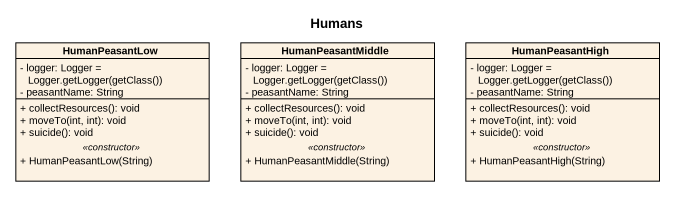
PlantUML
@startuml
title Humans
hide circle
hide empty members
skinparam classAttributeIconSize 0
class HumanPeasantLow {
  {field} - logger: Logger = Logger.getLogger(getClass())
  - peasantName: String
  --
  + collectResources(): void
  + moveTo(int, int): void
  + suicide(): void
  .. <<constructor>> ..
  + HumanPeasantLow(String)
}
class HumanPeasantMiddle {
  {field} - logger: Logger = Logger.getLogger(getClass())
  - peasantName: String
  --
  + collectResources(): void
  + moveTo(int, int): void
  + suicide(): void
  .. <<constructor>> ..
  + HumanPeasantMiddle(String)
}
class HumanPeasantHigh {
  {field} - logger: Logger = Logger.getLogger(getClass())
  - peasantName: String
  --
  + collectResources(): void
  + moveTo(int, int): void
  + suicide(): void
  .. <<constructor>> ..
  + HumanPeasantHigh(String)
}
@enduml
